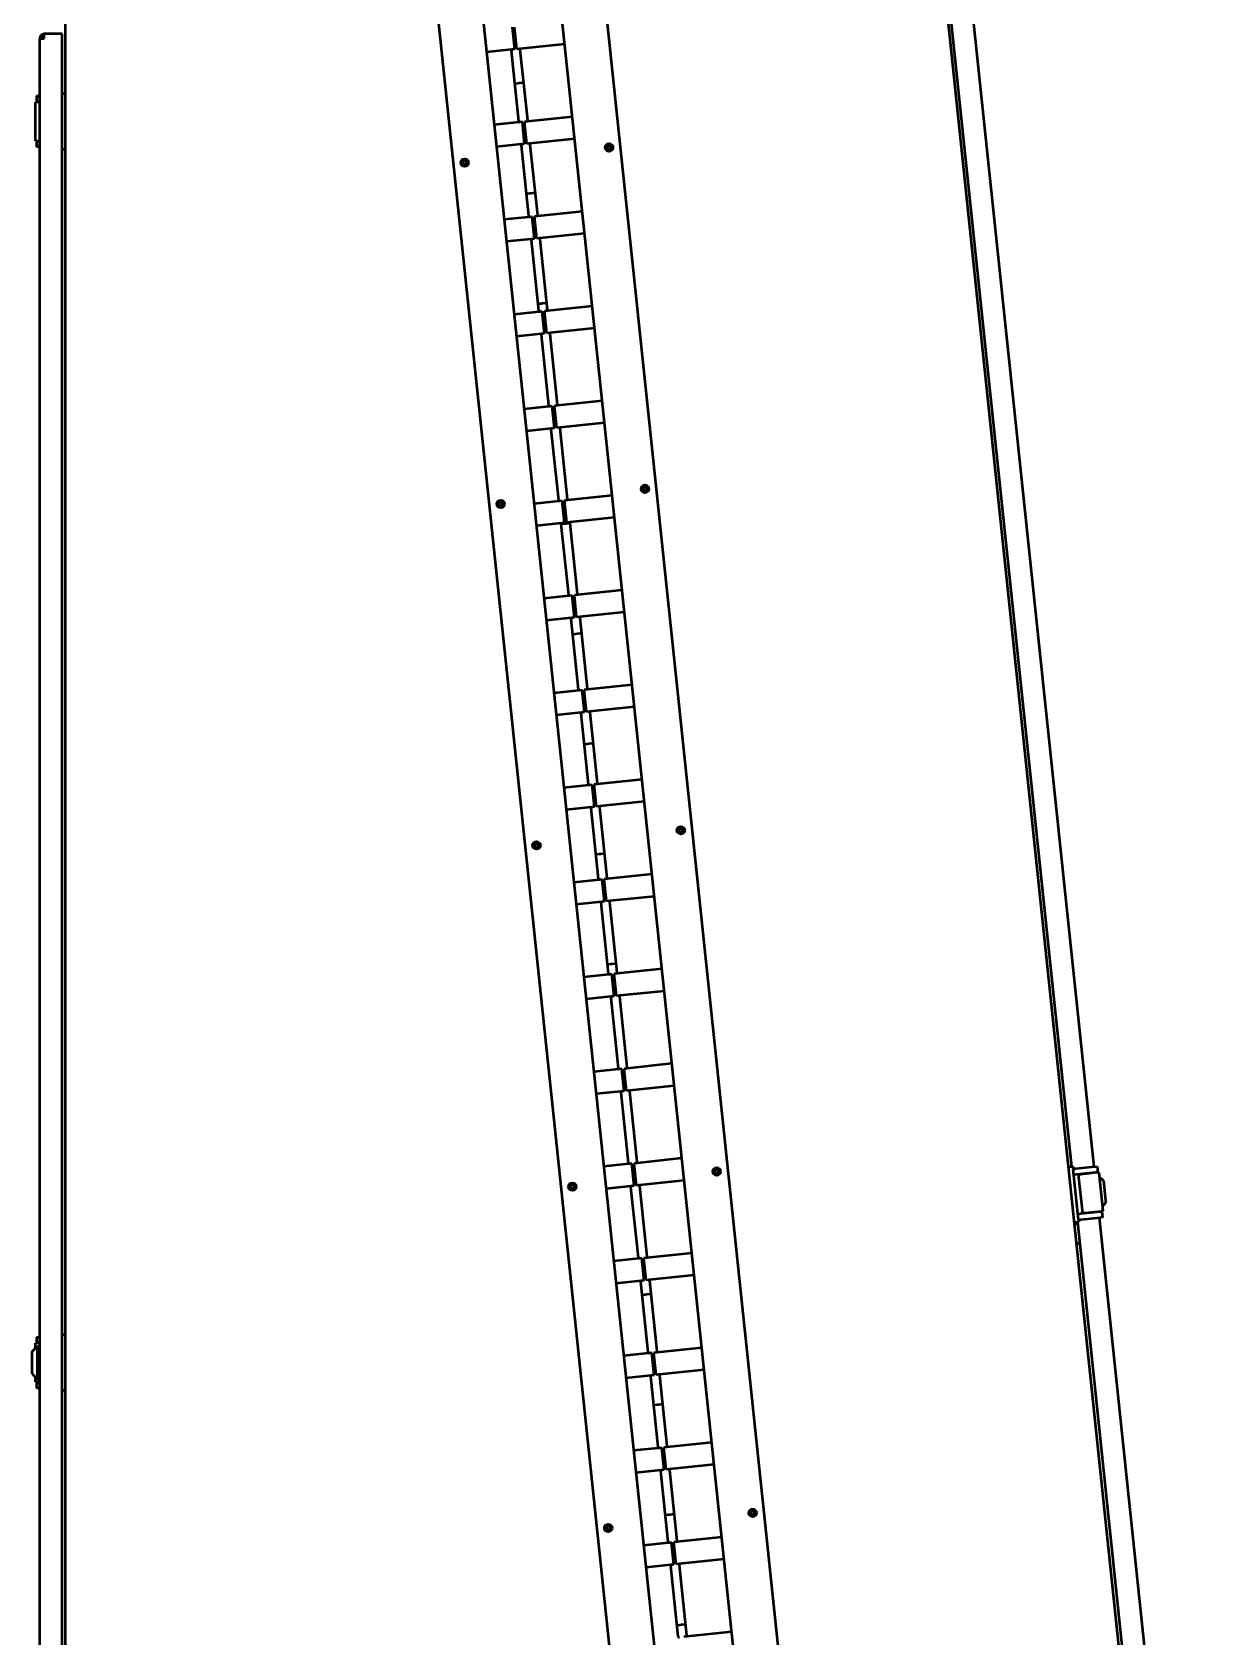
# Model space of a CAD drawing. Header units: millimetres. Extents: x 4915 to 15267, y 4787 to 10268.
# Drawn here: x 14108 to 15184, y 7991 to 9440 of the extents above; entities that cross this region are included whole.
import ezdxf

# ---------------------------------------------------------------- set-up
doc = ezdxf.new("R2010")
doc.units = ezdxf.units.MM
doc.layers.add('外形線', color=7, linetype='Continuous', lineweight=50)

msp = doc.modelspace()

# ---------------------------------------------------------------- linework, layer by layer
at = {"layer": '外形線'}
for p, q in [((15179, 7131.8), (14897.8, 9806.9)), ((14138, 7022), (14138, 9727.1)), ((14605.6, 9655.4), (14866.9, 7169.2)), ((14716.6, 7153.4), (14455.3, 9639.6)), ((14495.1, 9643.8), (14756.4, 7157.6)), ((14827.1, 7165.1), (14565.8, 9651.2)), ((15047.1, 8415.4), (14935.1, 9480.5)), ((15067.2, 8415.5), (14954.8, 9484.6)), ((14135, 9438.6), (14119, 9438.6)), ((14119, 9434.6), (14119, 9438.6)), ((14135, 7038.8), (14135, 9438.6)), ((14543.9, 9424.8), (14541.8, 9444.7)), ((14545.8, 9425), (14543.8, 9444.9)), ((14115, 7042.8), (14115, 9434.6)), ((14115, 9434.6), (14119, 9434.6)), ((14543.9, 9424.8), (14518.4, 9422.1)), ((14547.7, 9359.8), (14541, 9423.5)), ((14589.1, 9429.5), (14545.8, 9425)), ((14555.6, 9360.7), (14548.9, 9424.3)), ((14546.7, 9393.9), (14544.1, 9393.6)), ((14546.7, 9393.9), (14544.1, 9393.6)), ((14548.1, 9394.1), (14546.7, 9393.9)), ((14548.1, 9394.1), (14546.7, 9393.9)), ((14552.1, 9394.5), (14548.1, 9394.1)), ((14552.1, 9394.5), (14548.1, 9394.1)), ((14115, 9377.1), (14111, 9377.1)), ((14111, 9375.1), (14111, 9377.1)), ((14112, 9382.6), (14114, 9382.6)), ((14112, 9382.6), (14112, 9377.6)), ((14114, 9377.6), (14112, 9377.6)), ((14115, 9382.6), (14114, 9382.6)), ((14114, 9377.6), (14115, 9377.6)), ((14138, 9384.6), (14135, 9384.6)), ((14111, 9344.1), (14111, 9375.1)), ((14596, 9363.9), (14552.7, 9359.4)), ((14550.8, 9359.2), (14525.3, 9356.5)), ((14552.8, 9339.3), (14550.8, 9359.2)), ((14554.8, 9339.5), (14552.7, 9359.4)), ((14111, 9342.1), (14111, 9344.1)), ((14111, 9342.1), (14115, 9342.1)), ((14112, 9341.6), (14112, 9336.6)), ((14112, 9341.6), (14114, 9341.6)), ((14114, 9336.6), (14112, 9336.6)), ((14115, 9341.6), (14114, 9341.6)), ((14114, 9336.6), (14115, 9336.6)), ((14135, 9334.6), (14138, 9334.6)), ((14552.8, 9339.3), (14527.4, 9336.6)), ((14556.7, 9274.3), (14550, 9338)), ((14598.1, 9344), (14554.8, 9339.5)), ((14564.6, 9275.1), (14557.9, 9338.8)), ((14627.5, 9336.8), (14628.9, 9337.8)), ((14627.7, 9335.1), (14627.5, 9336.8)), ((14629.3, 9334.4), (14627.7, 9335.1)), ((14628.9, 9337.8), (14630.5, 9337.1)), ((14630.7, 9335.4), (14629.3, 9334.4)), ((14630.5, 9337.1), (14630.7, 9335.4)), ((14497.1, 9323.1), (14498.6, 9324.1)), ((14497.3, 9321.4), (14497.1, 9323.1)), ((14498.9, 9320.7), (14497.3, 9321.4)), ((14498.6, 9324.1), (14500.1, 9323.4)), ((14500.3, 9321.7), (14498.9, 9320.7)), ((14500.1, 9323.4), (14500.3, 9321.7)), ((14557.1, 9294.5), (14554.6, 9294.2)), ((14557.1, 9294.5), (14554.6, 9294.2)), ((14558.5, 9294.6), (14557.1, 9294.5)), ((14558.5, 9294.6), (14557.1, 9294.5)), ((14562.5, 9295), (14558.5, 9294.6)), ((14562.5, 9295), (14558.5, 9294.6)), ((14605, 9278.4), (14561.7, 9273.8)), ((14559.7, 9273.6), (14534.3, 9271)), ((14561.8, 9253.7), (14559.7, 9273.6)), ((14563.8, 9253.9), (14561.7, 9273.8)), ((14561.8, 9253.7), (14536.4, 9251.1)), ((14565.6, 9188.8), (14559, 9252.4)), ((14607.1, 9258.5), (14563.8, 9253.9)), ((14573.6, 9189.6), (14566.9, 9253.3)), ((14567.6, 9195), (14565, 9194.8)), ((14567.6, 9195), (14565, 9194.8)), ((14569, 9195.2), (14567.6, 9195)), ((14569, 9195.2), (14567.6, 9195)), ((14573, 9195.6), (14569, 9195.2)), ((14573, 9195.6), (14569, 9195.2)), ((14614, 9192.9), (14570.7, 9188.3)), ((14568.7, 9188.1), (14543.3, 9185.4)), ((14570.8, 9168.2), (14568.7, 9188.1)), ((14572.8, 9168.4), (14570.7, 9188.3)), ((14570.8, 9168.2), (14545.4, 9165.5)), ((14574.6, 9103.3), (14567.9, 9166.9)), ((14616.1, 9173), (14572.8, 9168.4)), ((14582.6, 9104.1), (14575.9, 9167.7)), ((14577.7, 9102.6), (14552.3, 9099.9)), ((14579.8, 9082.7), (14577.7, 9102.6)), ((14623, 9107.3), (14579.7, 9102.8)), ((14581.8, 9082.9), (14579.7, 9102.8)), ((14579.4, 9095.7), (14578.4, 9095.6)), ((14579.4, 9095.7), (14578.4, 9095.6)), ((14580.4, 9095.8), (14579.4, 9095.7)), ((14580.4, 9095.8), (14579.4, 9095.7)), ((14625.1, 9087.4), (14581.8, 9082.9)), ((14579.8, 9082.7), (14554.4, 9080)), ((14583.6, 9017.7), (14576.9, 9081.4)), ((14591.6, 9018.6), (14584.9, 9082.2)), ((14659.9, 9028.5), (14661.3, 9029.5)), ((14661.3, 9029.5), (14662.9, 9028.8)), ((14529.6, 9014.8), (14531, 9015.8)), ((14529.7, 9013.1), (14529.6, 9014.8)), ((14531, 9015.8), (14532.5, 9015.1)), ((14532.5, 9015.1), (14532.7, 9013.4)), ((14586.7, 9017.1), (14561.3, 9014.4)), ((14588.8, 8997.2), (14586.7, 9017.1)), ((14632, 9021.8), (14588.7, 9017.3)), ((14590.8, 8997.4), (14588.7, 9017.3)), ((14660.1, 9026.8), (14659.9, 9028.5)), ((14661.7, 9026.1), (14660.1, 9026.8)), ((14663.1, 9027.1), (14661.7, 9026.1)), ((14662.9, 9028.8), (14663.1, 9027.1)), ((14531.3, 9012.4), (14529.7, 9013.1)), ((14532.7, 9013.4), (14531.3, 9012.4)), ((14634, 9001.9), (14590.8, 8997.4)), ((14588.8, 8997.2), (14563.4, 8994.5)), ((14588.5, 8996.1), (14585.9, 8995.9)), ((14588.5, 8996.1), (14585.9, 8995.9)), ((14592.6, 8932.2), (14585.9, 8995.9)), ((14589.9, 8996.3), (14588.5, 8996.1)), ((14589.9, 8996.3), (14588.5, 8996.1)), ((14593.9, 8996.7), (14589.9, 8996.3)), ((14593.9, 8996.7), (14589.9, 8996.3)), ((14600.6, 8933.1), (14593.9, 8996.7)), ((14595.7, 8931.5), (14570.3, 8928.9)), ((14597.8, 8911.6), (14595.7, 8931.5)), ((14640.9, 8936.3), (14597.7, 8931.7)), ((14599.8, 8911.9), (14597.7, 8931.7)), ((14643, 8916.4), (14599.8, 8911.9)), ((14597.8, 8911.6), (14572.3, 8909)), ((14601.6, 8846.7), (14594.9, 8910.3)), ((14609.6, 8847.5), (14602.9, 8911.2)), ((14598.9, 8896.7), (14596.4, 8896.4)), ((14598.9, 8896.7), (14596.4, 8896.4)), ((14600.3, 8896.8), (14598.9, 8896.7)), ((14600.3, 8896.8), (14598.9, 8896.7)), ((14604.3, 8897.3), (14600.3, 8896.8)), ((14604.3, 8897.3), (14600.3, 8896.8)), ((14604.7, 8846), (14579.2, 8843.3)), ((14606.8, 8826.1), (14604.7, 8846)), ((14649.9, 8850.8), (14606.7, 8846.2)), ((14608.8, 8826.3), (14606.7, 8846.2)), ((14652, 8830.9), (14608.8, 8826.3)), ((14606.8, 8826.1), (14581.3, 8823.5)), ((14610.6, 8761.2), (14603.9, 8824.8)), ((14618.5, 8762), (14611.9, 8825.7)), ((14610.8, 8797.4), (14609.4, 8797.2)), ((14610.8, 8797.4), (14609.4, 8797.2)), ((14614.8, 8797.8), (14610.8, 8797.4)), ((14614.8, 8797.8), (14610.8, 8797.4)), ((14609.4, 8797.2), (14606.8, 8797)), ((14609.4, 8797.2), (14606.8, 8797)), ((14613.7, 8760.5), (14588.2, 8757.8)), ((14615.8, 8740.6), (14613.7, 8760.5)), ((14658.9, 8765.2), (14615.7, 8760.7)), ((14617.8, 8740.8), (14615.7, 8760.7)), ((14615.8, 8740.6), (14590.3, 8737.9)), ((14661, 8745.4), (14617.8, 8740.8)), ((14627.5, 8676.5), (14620.8, 8740.1)), ((14619.6, 8675.6), (14612.9, 8739.3)), ((14692.3, 8720.2), (14693.7, 8721.3)), ((14692.5, 8718.5), (14692.3, 8720.2)), ((14694.1, 8717.8), (14692.5, 8718.5)), ((14693.7, 8721.3), (14695.3, 8720.6)), ((14695.5, 8718.8), (14694.1, 8717.8)), ((14695.3, 8720.6), (14695.5, 8718.8)), ((14562, 8706.5), (14563.4, 8707.6)), ((14562.1, 8704.8), (14562, 8706.5)), ((14563.7, 8704.1), (14562.1, 8704.8)), ((14563.4, 8707.6), (14564.9, 8706.9)), ((14565.1, 8705.1), (14563.7, 8704.1)), ((14564.9, 8706.9), (14565.1, 8705.1)), ((14619.9, 8697.8), (14617.3, 8697.5)), ((14619.9, 8697.8), (14617.3, 8697.5)), ((14621.3, 8697.9), (14619.9, 8697.8)), ((14621.3, 8697.9), (14619.9, 8697.8)), ((14625.2, 8698.4), (14621.3, 8697.9)), ((14625.2, 8698.4), (14621.3, 8697.9)), ((14622.7, 8675), (14597.2, 8672.3)), ((14624.8, 8655.1), (14622.7, 8675)), ((14667.9, 8679.7), (14624.7, 8675.2)), ((14626.7, 8655.3), (14624.7, 8675.2)), ((14624.8, 8655.1), (14599.3, 8652.4)), ((14628.6, 8590.1), (14621.9, 8653.8)), ((14670, 8659.8), (14626.7, 8655.3)), ((14636.5, 8591), (14629.8, 8654.6)), ((14630.3, 8598.4), (14627.7, 8598.1)), ((14630.3, 8598.4), (14627.7, 8598.1)), ((14631.7, 8598.5), (14630.3, 8598.4)), ((14631.7, 8598.5), (14630.3, 8598.4)), ((14635.7, 8598.9), (14631.7, 8598.5)), ((14635.7, 8598.9), (14631.7, 8598.5)), ((14631.7, 8589.4), (14606.2, 8586.8)), ((14633.7, 8569.6), (14631.7, 8589.4)), ((14676.9, 8594.2), (14633.6, 8589.7)), ((14635.7, 8569.8), (14633.6, 8589.7)), ((14633.7, 8569.6), (14608.3, 8566.9)), ((14637.6, 8504.6), (14630.9, 8568.2)), ((14679, 8574.3), (14635.7, 8569.8)), ((14645.5, 8505.4), (14638.8, 8569.1)), ((14685.9, 8508.7), (14642.6, 8504.1)), ((14640.6, 8503.9), (14615.2, 8501.2)), ((14642.7, 8484), (14640.6, 8503.9)), ((14642.2, 8499.1), (14641.2, 8498.9)), ((14642.2, 8499.1), (14641.2, 8498.9)), ((14643.2, 8499.2), (14642.2, 8499.1)), ((14643.2, 8499.2), (14642.2, 8499.1)), ((14644.7, 8484.2), (14642.6, 8504.1)), ((14642.7, 8484), (14617.3, 8481.4)), ((14646.5, 8419.1), (14639.9, 8482.7)), ((14688, 8488.8), (14644.7, 8484.2)), ((14654.5, 8419.9), (14647.8, 8483.6)), ((14694.9, 8423.2), (14651.6, 8418.6)), ((14649.6, 8418.4), (14624.2, 8415.7)), ((14651.7, 8398.5), (14649.6, 8418.4)), ((14653.7, 8398.7), (14651.6, 8418.6)), ((14724.7, 8412), (14726.1, 8413)), ((14724.9, 8410.2), (14724.7, 8412)), ((14726.5, 8409.5), (14724.9, 8410.2)), ((14726.1, 8413), (14727.7, 8412.3)), ((14727.9, 8410.6), (14726.5, 8409.5)), ((14727.7, 8412.3), (14727.9, 8410.6)), ((15048.1, 8415.5), (15044.1, 8415.1)), ((15048.1, 8415.5), (15048.3, 8413.5)), ((15053.1, 8367.8), (15048.3, 8413.5)), ((15048.8, 8408.6), (15050.8, 8408.8)), ((15068.2, 8415.6), (15050.3, 8413.8)), ((15050.8, 8408.8), (15068.7, 8410.7)), ((15052.8, 8408.5), (15054.8, 8408.7)), ((15052.8, 8408.5), (15056.5, 8373.7)), ((15069.8, 8410.3), (15054.8, 8408.7)), ((15067.8, 8410.1), (15067.7, 8410.6)), ((15068.2, 8415.6), (15070.2, 8415.8)), ((15070.7, 8410.9), (15068.7, 8410.7)), ((15069.8, 8410.3), (15071.7, 8410.5)), ((15070.7, 8410.9), (15070.2, 8415.8)), ((15075.4, 8375.7), (15071.7, 8410.5)), ((14594.4, 8398.3), (14595.8, 8399.3)), ((14594.5, 8396.5), (14594.4, 8398.3)), ((14596.1, 8395.8), (14594.5, 8396.5)), ((14595.8, 8399.3), (14597.3, 8398.6)), ((14597.5, 8396.9), (14596.1, 8395.8)), ((14597.3, 8398.6), (14597.5, 8396.9)), ((14651.7, 8398.5), (14626.3, 8395.8)), ((14655.5, 8333.6), (14648.8, 8397.2)), ((14652.6, 8399.6), (14651.6, 8399.5)), ((14652.6, 8399.6), (14651.6, 8399.5)), ((14653.6, 8399.7), (14652.6, 8399.6)), ((14653.6, 8399.7), (14652.6, 8399.6)), ((14697, 8403.3), (14653.7, 8398.7)), ((14663.5, 8334.4), (14656.8, 8398)), ((15075.5, 8403.3), (15072.2, 8406)), ((15075.5, 8403.3), (15077.4, 8384.9)), ((15077.6, 8383.4), (15074.9, 8380.2)), ((15077.4, 8384.9), (15077.6, 8383.4)), ((15049.3, 8365.4), (15053.3, 8365.8)), ((15049.5, 8363.9), (15052.5, 8364.2)), ((15164.3, 7300.6), (15052.3, 8365.7)), ((15054.6, 8373), (15052.6, 8372.8)), ((15053.1, 8367.8), (15053.3, 8365.8)), ((15072.5, 8374.9), (15054.6, 8373)), ((15055.1, 8368), (15073, 8369.9)), ((15058.5, 8373.9), (15056.5, 8373.7)), ((15058.5, 8373.9), (15073.4, 8375.5)), ((15071.5, 8374.8), (15071.4, 8375.3)), ((15184.4, 7300.8), (15072, 8369.8)), ((15072.5, 8374.9), (15074.5, 8375.1)), ((15075, 8370.1), (15073, 8369.9)), ((15075.4, 8375.7), (15073.4, 8375.5)), ((15075, 8370.1), (15074.5, 8375.1)), ((14703.9, 8337.6), (14660.6, 8333.1)), ((15054.4, 8346.3), (15051.4, 8346)), ((14658.6, 8332.9), (14633.2, 8330.2)), ((14660.7, 8313), (14658.6, 8332.9)), ((14662.7, 8313.2), (14660.6, 8333.1)), ((14660.7, 8313), (14635.3, 8310.3)), ((14664.5, 8248), (14657.8, 8311.7)), ((14706, 8317.7), (14662.7, 8313.2)), ((14672.5, 8248.9), (14665.8, 8312.5)), ((14661.7, 8300), (14659.1, 8299.7)), ((14661.7, 8300), (14659.1, 8299.7)), ((14663.1, 8300.2), (14661.7, 8300)), ((14663.1, 8300.2), (14661.7, 8300)), ((14667, 8300.6), (14663.1, 8300.2)), ((14667, 8300.6), (14663.1, 8300.2)), ((14112, 8261.7), (14114, 8261.7)), ((14112, 8261.7), (14112, 8256.7)), ((14115, 8261.7), (14114, 8261.7)), ((14138, 8263.7), (14135, 8263.7)), ((14108, 8248.7), (14113, 8253.7)), ((14108, 8228.7), (14108, 8248.7)), ((14115, 8256.2), (14111, 8256.2)), ((14111, 8254.2), (14111, 8256.2)), ((14111, 8251.7), (14111, 8254.2)), ((14114, 8256.7), (14112, 8256.7)), ((14113, 8223.7), (14113, 8253.7)), ((14113, 8253.7), (14115, 8253.7)), ((14114, 8256.7), (14115, 8256.7)), ((14667.6, 8247.4), (14642.2, 8244.7)), ((14669.7, 8227.5), (14667.6, 8247.4)), ((14712.9, 8252.1), (14669.6, 8247.6)), ((14671.7, 8227.7), (14669.6, 8247.6)), ((14714.9, 8232.2), (14671.7, 8227.7)), ((14108, 8228.7), (14113, 8223.7)), ((14111, 8223.2), (14111, 8225.7)), ((14111, 8221.2), (14111, 8223.2)), ((14111, 8221.2), (14115, 8221.2)), ((14112, 8220.7), (14112, 8215.7)), ((14112, 8220.7), (14114, 8220.7)), ((14113, 8223.7), (14115, 8223.7)), ((14115, 8220.7), (14114, 8220.7)), ((14669.7, 8227.5), (14644.3, 8224.8)), ((14673.5, 8162.5), (14666.8, 8226.2)), ((14681.5, 8163.3), (14674.8, 8227)), ((14114, 8215.7), (14112, 8215.7)), ((14114, 8215.7), (14115, 8215.7)), ((14135, 8213.7), (14138, 8213.7)), ((14672.1, 8200.6), (14669.5, 8200.3)), ((14672.1, 8200.6), (14669.5, 8200.3)), ((14673.5, 8200.7), (14672.1, 8200.6)), ((14673.5, 8200.7), (14672.1, 8200.6)), ((14677.5, 8201.1), (14673.5, 8200.7)), ((14677.5, 8201.1), (14673.5, 8200.7)), ((14676.6, 8161.8), (14651.2, 8159.2)), ((14678.7, 8141.9), (14676.6, 8161.8)), ((14721.8, 8166.6), (14678.6, 8162)), ((14680.7, 8142.1), (14678.6, 8162)), ((14723.9, 8146.7), (14680.7, 8142.1)), ((14678.7, 8141.9), (14653.2, 8139.3)), ((14682.5, 8077), (14675.8, 8140.6)), ((14690.5, 8077.8), (14683.8, 8141.5)), ((14757.1, 8103.7), (14758.5, 8104.7)), ((14757.3, 8102), (14757.1, 8103.7)), ((14758.9, 8101.3), (14757.3, 8102)), ((14758.5, 8104.7), (14760.1, 8104)), ((14760.3, 8102.3), (14758.9, 8101.3)), ((14760.1, 8104), (14760.3, 8102.3)), ((14626.8, 8090), (14628.2, 8091)), ((14626.9, 8088.3), (14626.8, 8090)), ((14628.5, 8087.6), (14626.9, 8088.3)), ((14628.2, 8091), (14629.7, 8090.3)), ((14629.9, 8088.6), (14628.5, 8087.6)), ((14629.7, 8090.3), (14629.9, 8088.6)), ((14682.6, 8101.1), (14680, 8100.9)), ((14682.6, 8101.1), (14680, 8100.9)), ((14684, 8101.3), (14682.6, 8101.1)), ((14684, 8101.3), (14682.6, 8101.1)), ((14687.9, 8101.7), (14684, 8101.3)), ((14687.9, 8101.7), (14684, 8101.3)), ((14685.6, 8076.3), (14660.1, 8073.6)), ((14687.7, 8056.4), (14685.6, 8076.3)), ((14730.8, 8081.1), (14687.6, 8076.5)), ((14689.7, 8056.6), (14687.6, 8076.5)), ((14732.9, 8061.2), (14689.7, 8056.6)), ((14687.7, 8056.4), (14662.2, 8053.7)), ((14691.5, 7991.5), (14684.8, 8055.1)), ((14699.4, 7992.3), (14692.8, 8055.9)), ((14693, 8001.7), (14690.4, 8001.4)), ((14693, 8001.7), (14690.4, 8001.4)), ((14694.4, 8001.8), (14693, 8001.7)), ((14694.4, 8001.8), (14693, 8001.7)), ((14698.4, 8002.2), (14694.4, 8001.8)), ((14698.4, 8002.2), (14694.4, 8001.8)), ((14739.8, 7995.5), (14696.6, 7991))]:
    msp.add_line(p, q, dxfattribs=at).dxf.unprotected_set("ltscale", 0)
for points in [[(15048.1, 8415.5), (15048.1, 8415.4), (15048.1, 8415.3), (15048.1, 8415.2), (15048.2, 8415.1), (15048.2, 8415), (15048.3, 8414.9), (15048.3, 8414.8), (15048.4, 8414.7), (15048.5, 8414.6), (15048.5, 8414.5), (15048.6, 8414.4), (15048.7, 8414.3), (15048.8, 8414.2), (15048.9, 8414.1), (15049, 8414.1), (15049.1, 8414), (15049.2, 8413.9), (15049.4, 8413.9), (15049.5, 8413.8), (15049.7, 8413.8), (15049.8, 8413.8), (15050, 8413.7), (15050.1, 8413.7), (15050.3, 8413.8)], [(15053.3, 8365.8), (15053.3, 8365.9), (15053.3, 8366), (15053.3, 8366.2), (15053.3, 8366.3), (15053.3, 8366.4), (15053.4, 8366.5), (15053.4, 8366.6), (15053.4, 8366.7), (15053.5, 8366.8), (15053.5, 8366.9), (15053.6, 8367), (15053.6, 8367.2), (15053.7, 8367.3), (15053.8, 8367.4), (15053.9, 8367.5), (15054, 8367.5), (15054.1, 8367.6), (15054.2, 8367.7), (15054.4, 8367.8), (15054.5, 8367.9), (15054.6, 8367.9), (15054.8, 8368), (15054.9, 8368), (15055.1, 8368)]]:
    msp.add_lwpolyline(points, dxfattribs=at).dxf.unprotected_set("ltscale", 0)
for centre, radius in [((14629.1, 9336.1), 3.5), ((14629.1, 9336.1), 3), ((14498.7, 9322.4), 3.5), ((14498.7, 9322.4), 3), ((14661.5, 9027.8), 3.5), ((14661.5, 9027.8), 3), ((14531.1, 9014.1), 3.5), ((14531.1, 9014.1), 3), ((14693.9, 8719.5), 3.5), ((14693.9, 8719.5), 3), ((14563.5, 8705.8), 3.5), ((14563.5, 8705.8), 3), ((14726.3, 8411.3), 3.5), ((14726.3, 8411.3), 3), ((14595.9, 8397.6), 3.5), ((14595.9, 8397.6), 3), ((14758.7, 8103), 3.5), ((14758.7, 8103), 3), ((14628.3, 8089.3), 3.5), ((14628.3, 8089.3), 3)]:
    msp.add_circle(centre, radius, dxfattribs=at).dxf.unprotected_set("ltscale", 0)
for centre, radius, start, end in [((14119, 9434.6), 4, 90, 180), ((14119, 9434.6), 2, 90, 180), ((14542, 9423.6), 1, 96, 186), ((14547.9, 9424.2), 1, 6, 96), ((14548.7, 9359.9), 1, 186, 276), ((14554.6, 9360.6), 1, 276, 6), ((14551, 9338.1), 1, 96, 186), ((14556.9, 9338.7), 1, 6, 96), ((14557.6, 9274.4), 1, 186, 276), ((14563.6, 9275), 1, 276, 6), ((14559.9, 9252.5), 1, 96, 186), ((14565.9, 9253.2), 1, 6, 96), ((14566.6, 9188.9), 1, 186, 276), ((14572.6, 9189.5), 1, 276, 6), ((14568.9, 9167), 1, 96, 186), ((14574.9, 9167.6), 1, 6, 96), ((14575.6, 9103.4), 1, 186, 276), ((14581.6, 9104), 1, 276, 6), ((14577.9, 9081.5), 1, 96, 186), ((14583.9, 9082.1), 1, 6, 96), ((14584.6, 9017.8), 1, 186, 276), ((14590.6, 9018.5), 1, 276, 6), ((14586.9, 8996), 1, 96, 186), ((14592.9, 8996.6), 1, 6, 96), ((14593.6, 8932.3), 1, 186, 276), ((14599.6, 8932.9), 1, 276, 6), ((14595.9, 8910.4), 1, 96, 186), ((14601.9, 8911.1), 1, 6, 96), ((14602.6, 8846.8), 1, 186, 276), ((14608.6, 8847.4), 1, 276, 6), ((14610.9, 8825.5), 1, 6, 96), ((14604.9, 8824.9), 1, 96, 186), ((14611.6, 8761.3), 1, 186, 276), ((14617.5, 8761.9), 1, 276, 6), ((14613.9, 8739.4), 1, 96, 186), ((14619.8, 8740), 1, 6, 96), ((14620.6, 8675.8), 1, 186, 276), ((14626.5, 8676.4), 1, 276, 6), ((14622.9, 8653.9), 1, 96, 186), ((14628.8, 8654.5), 1, 6, 96), ((14629.6, 8590.2), 1, 186, 276), ((14635.5, 8590.9), 1, 276, 6), ((14631.9, 8568.4), 1, 96, 186), ((14637.8, 8569), 1, 6, 96), ((14638.5, 8504.7), 1, 186, 276), ((14644.5, 8505.3), 1, 276, 6), ((14640.8, 8482.8), 1, 96, 186), ((14646.8, 8483.5), 1, 6, 96), ((14647.5, 8419.2), 1, 186, 276), ((14653.5, 8419.8), 1, 276, 6), ((14649.8, 8397.3), 1, 96, 186), ((14655.8, 8397.9), 1, 6, 96), ((14662.5, 8334.3), 1, 276, 6), ((14656.5, 8333.7), 1, 186, 276), ((14658.8, 8311.8), 1, 96, 186), ((14664.8, 8312.4), 1, 6, 96), ((14665.5, 8248.1), 1, 186, 276), ((14671.5, 8248.8), 1, 276, 6), ((14667.8, 8226.3), 1, 96, 186), ((14673.8, 8226.9), 1, 6, 96), ((14674.5, 8162.6), 1, 186, 276), ((14680.5, 8163.2), 1, 276, 6), ((14676.8, 8140.7), 1, 96, 186), ((14682.8, 8141.4), 1, 6, 96), ((14683.5, 8077.1), 1, 186, 276), ((14689.5, 8077.7), 1, 276, 6), ((14685.8, 8055.2), 1, 96, 186), ((14691.8, 8055.8), 1, 6, 96), ((14692.5, 7991.6), 1, 186, 276), ((14698.4, 7992.2), 1, 276, 6)]:
    msp.add_arc(centre, radius, start, end, dxfattribs=at).dxf.unprotected_set("ltscale", 0)

doc.saveas('drawing.dxf')
